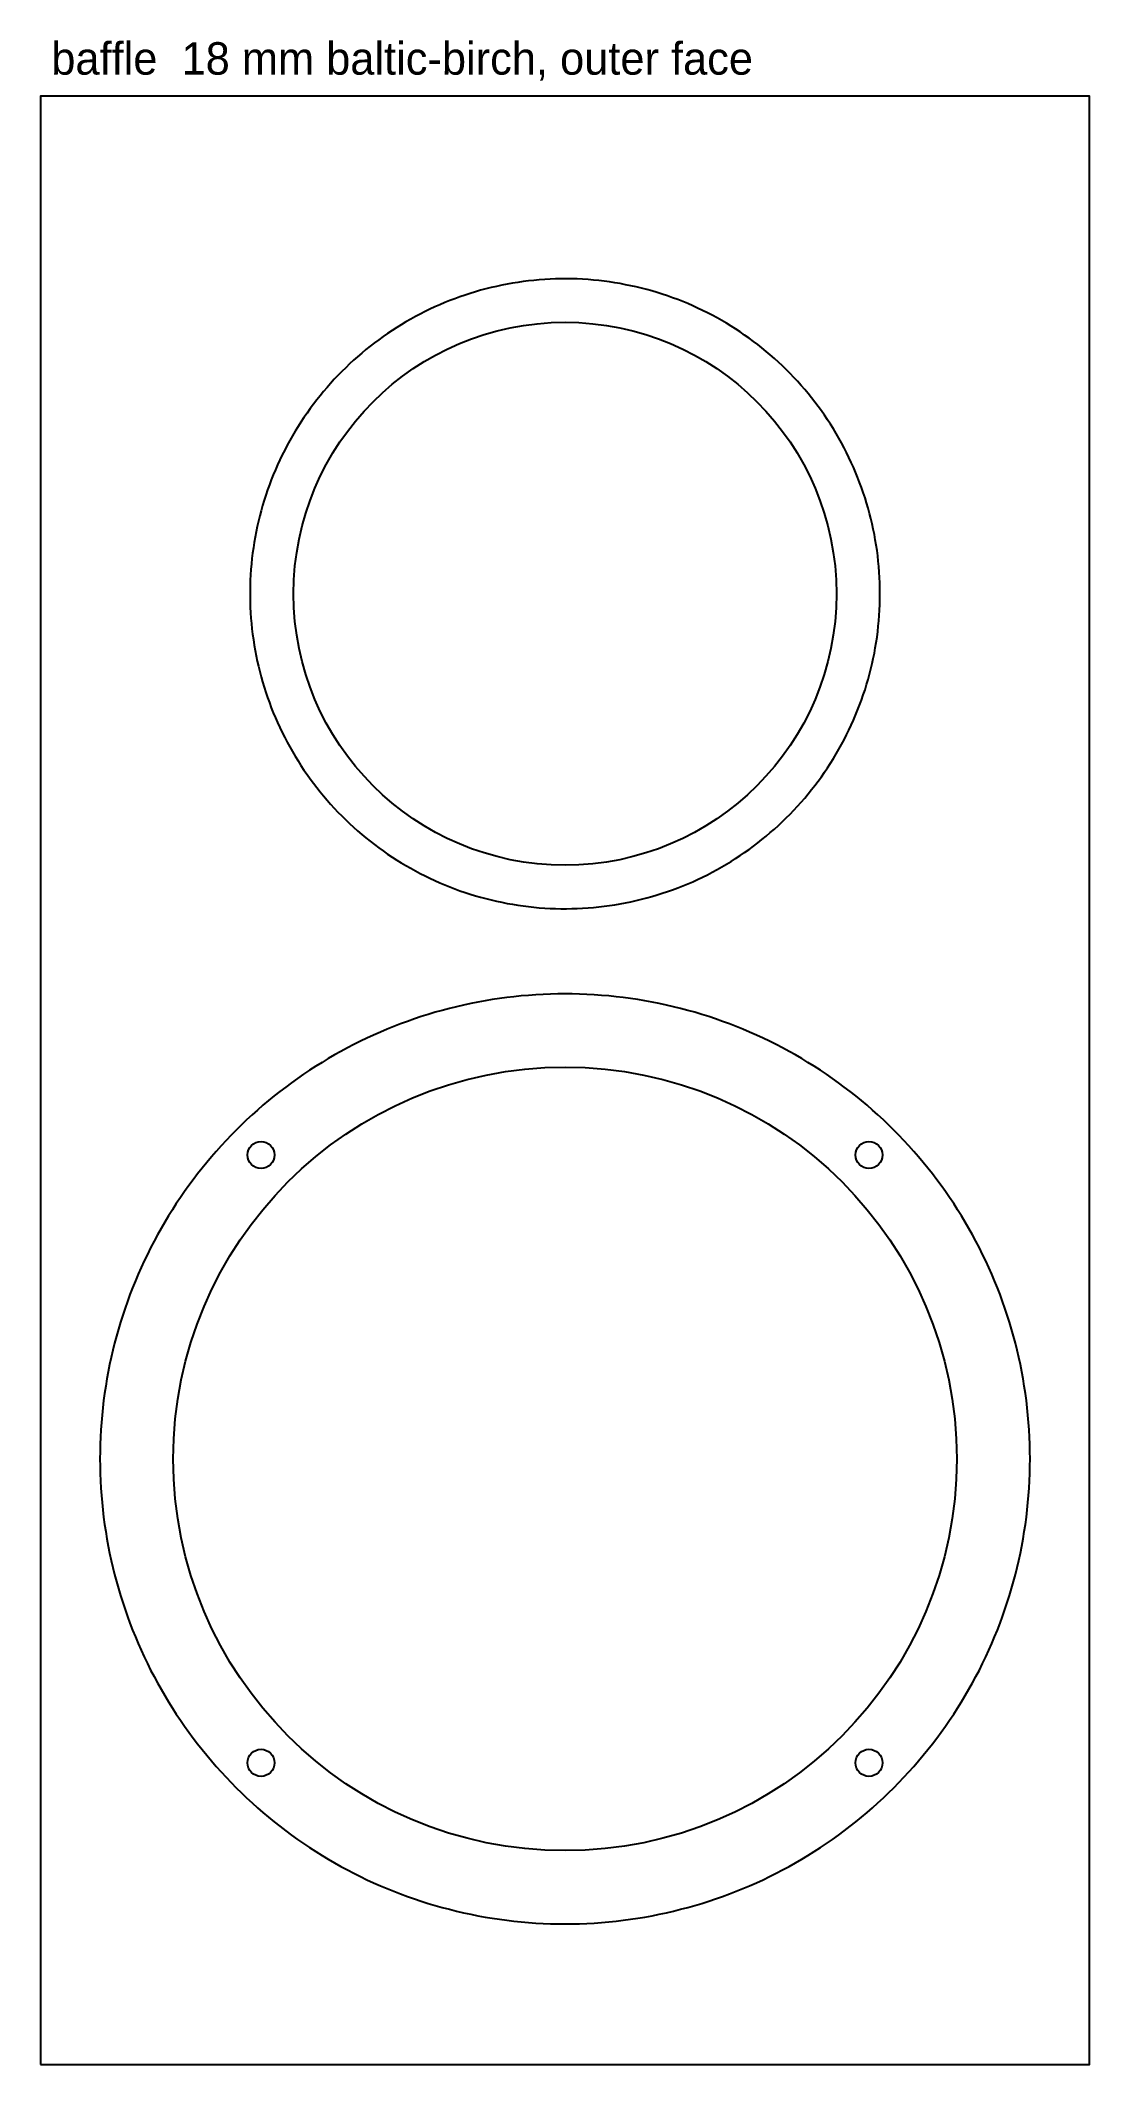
# Model space of a CAD drawing. Header units: millimetres. Extents: x 0 to 194, y 0 to 374.
import ezdxf

# ---------------------------------------------------------------- set-up
doc = ezdxf.new("R2010")
doc.units = ezdxf.units.MM
for name, color, linetype in [('CUT_INSIDE', 5, 'Continuous'), ('CUT_OUTSIDE', 1, 'Continuous'), ('NOTES', 7, 'Continuous'), ('POCKET_5MM', 3, 'Continuous'), ('POCKET_7.5MM', 3, 'Continuous')]:
    doc.layers.add(name, color=color, linetype=linetype)

msp = doc.modelspace()

# ---------------------------------------------------------------- linework, layer by layer
at = {"layer": 'CUT_INSIDE'}
for centre, radius in [((97, 272), 50.2), ((97, 112), 72.45), ((40.79, 168.21), 2.5), ((153.21, 168.21), 2.5), ((40.79, 55.79), 2.5), ((153.21, 55.79), 2.5)]:
    msp.add_circle(centre, radius, dxfattribs=at)
at = {"layer": 'CUT_OUTSIDE'}
msp.add_lwpolyline([(0, 0), (194, 0), (194, 364), (0, 364), (0, 0)], close=True, dxfattribs=at)
at = {"layer": 'POCKET_5MM'}
msp.add_lwpolyline([(155.25, 272), (155.24, 273), (155.22, 274.01), (155.17, 275.01), (155.11, 276.01), (155.03, 277.01), (154.94, 278.01), (154.83, 279), (154.7, 280), (154.55, 280.99), (154.39, 281.98), (154.21, 282.96), (154.01, 283.95), (153.8, 284.93), (153.57, 285.9), (153.32, 286.87), (153.05, 287.84), (152.77, 288.8), (152.48, 289.76), (152.16, 290.71), (151.83, 291.66), (151.49, 292.6), (151.12, 293.54), (150.74, 294.46), (150.35, 295.39), (149.94, 296.3), (149.51, 297.21), (149.07, 298.11), (148.61, 299), (148.14, 299.89), (147.65, 300.76), (147.15, 301.63), (146.63, 302.49), (146.1, 303.34), (145.55, 304.18), (144.99, 305.01), (144.42, 305.83), (143.83, 306.64), (143.23, 307.44), (142.61, 308.23), (141.98, 309.01), (141.33, 309.78), (140.68, 310.54), (140.01, 311.29), (139.32, 312.02), (138.63, 312.74), (137.92, 313.45), (137.2, 314.15), (136.47, 314.84), (135.73, 315.51), (134.97, 316.17), (134.21, 316.82), (133.43, 317.45), (132.64, 318.07), (131.84, 318.68), (131.04, 319.27), (130.22, 319.85), (129.39, 320.42), (128.55, 320.97), (127.7, 321.5), (126.85, 322.02), (125.98, 322.53), (125.11, 323.02), (124.22, 323.5), (123.33, 323.96), (122.43, 324.4), (121.53, 324.83), (120.62, 325.25), (119.7, 325.65), (118.77, 326.03), (117.84, 326.4), (116.9, 326.75), (115.95, 327.08), (115, 327.4), (114.04, 327.7), (113.08, 327.99), (112.12, 328.25), (111.15, 328.51), (110.17, 328.74), (109.19, 328.96), (108.21, 329.16), (107.22, 329.35), (106.24, 329.51), (105.24, 329.66), (104.25, 329.8), (103.25, 329.91), (102.26, 330.01), (101.26, 330.09), (100.26, 330.16), (99.26, 330.21), (98.25, 330.24), (97.25, 330.25), (96.25, 330.25), (95.25, 330.22), (94.24, 330.18), (93.24, 330.13), (92.24, 330.06), (91.24, 329.96), (90.25, 329.86), (89.25, 329.73), (88.26, 329.59), (87.27, 329.43), (86.28, 329.26), (85.3, 329.06), (84.32, 328.85), (83.34, 328.63), (82.37, 328.38), (81.4, 328.12), (80.44, 327.85), (79.48, 327.55), (78.52, 327.24), (77.58, 326.92), (76.63, 326.57), (75.7, 326.21), (74.77, 325.84), (73.84, 325.45), (72.93, 325.04), (72.02, 324.62), (71.11, 324.18), (70.22, 323.73), (69.33, 323.26), (68.46, 322.78), (67.59, 322.28), (66.72, 321.76), (65.87, 321.24), (65.03, 320.69), (64.2, 320.14), (63.37, 319.56), (62.56, 318.98), (61.76, 318.38), (60.96, 317.76), (60.18, 317.14), (59.41, 316.5), (58.65, 315.84), (57.9, 315.18), (57.16, 314.5), (56.44, 313.8), (55.72, 313.1), (55.02, 312.38), (54.33, 311.66), (53.66, 310.91), (52.99, 310.16), (52.34, 309.4), (51.7, 308.63), (51.08, 307.84), (50.47, 307.04), (49.87, 306.24), (49.29, 305.42), (48.72, 304.6), (48.17, 303.76), (47.63, 302.92), (47.11, 302.06), (46.6, 301.2), (46.1, 300.33), (45.62, 299.45), (45.16, 298.56), (44.71, 297.66), (44.27, 296.76), (43.85, 295.84), (43.45, 294.93), (43.06, 294), (42.69, 293.07), (42.34, 292.13), (42, 291.19), (41.68, 290.24), (41.37, 289.28), (41.08, 288.32), (40.81, 287.36), (40.56, 286.39), (40.32, 285.42), (40.09, 284.44), (39.89, 283.46), (39.7, 282.47), (39.53, 281.48), (39.37, 280.49), (39.23, 279.5), (39.11, 278.5), (39.01, 277.51), (38.92, 276.51), (38.86, 275.51), (38.8, 274.51), (38.77, 273.5), (38.75, 272.5), (38.75, 271.5), (38.77, 270.5), (38.8, 269.49), (38.86, 268.49), (38.92, 267.49), (39.01, 266.49), (39.11, 265.5), (39.23, 264.5), (39.37, 263.51), (39.53, 262.52), (39.7, 261.53), (39.89, 260.54), (40.09, 259.56), (40.32, 258.58), (40.56, 257.61), (40.81, 256.64), (41.08, 255.68), (41.37, 254.72), (41.68, 253.76), (42, 252.81), (42.34, 251.87), (42.69, 250.93), (43.06, 250), (43.45, 249.07), (43.85, 248.16), (44.27, 247.24), (44.71, 246.34), (45.16, 245.44), (45.62, 244.55), (46.1, 243.67), (46.6, 242.8), (47.11, 241.94), (47.63, 241.08), (48.17, 240.24), (48.72, 239.4), (49.29, 238.58), (49.87, 237.76), (50.47, 236.96), (51.08, 236.16), (51.7, 235.37), (52.34, 234.6), (52.99, 233.84), (53.66, 233.09), (54.33, 232.34), (55.02, 231.62), (55.72, 230.9), (56.44, 230.2), (57.16, 229.5), (57.9, 228.82), (58.65, 228.16), (59.41, 227.5), (60.18, 226.86), (60.96, 226.24), (61.76, 225.62), (62.56, 225.02), (63.37, 224.44), (64.2, 223.86), (65.03, 223.31), (65.87, 222.76), (66.72, 222.24), (67.59, 221.72), (68.46, 221.22), (69.33, 220.74), (70.22, 220.27), (71.11, 219.82), (72.02, 219.38), (72.93, 218.96), (73.84, 218.55), (74.77, 218.16), (75.7, 217.79), (76.63, 217.43), (77.58, 217.08), (78.52, 216.76), (79.48, 216.45), (80.44, 216.15), (81.4, 215.88), (82.37, 215.62), (83.34, 215.37), (84.32, 215.15), (85.3, 214.94), (86.28, 214.74), (87.27, 214.57), (88.26, 214.41), (89.25, 214.27), (90.25, 214.14), (91.24, 214.04), (92.24, 213.94), (93.24, 213.87), (94.24, 213.82), (95.25, 213.78), (96.25, 213.75), (97.25, 213.75), (98.25, 213.76), (99.26, 213.79), (100.26, 213.84), (101.26, 213.91), (102.26, 213.99), (103.25, 214.09), (104.25, 214.2), (105.24, 214.34), (106.24, 214.49), (107.22, 214.65), (108.21, 214.84), (109.19, 215.04), (110.17, 215.26), (111.15, 215.49), (112.12, 215.75), (113.08, 216.01), (114.04, 216.3), (115, 216.6), (115.95, 216.92), (116.9, 217.25), (117.84, 217.6), (118.77, 217.97), (119.7, 218.35), (120.62, 218.75), (121.53, 219.17), (122.43, 219.6), (123.33, 220.04), (124.22, 220.5), (125.11, 220.98), (125.98, 221.47), (126.85, 221.98), (127.7, 222.5), (128.55, 223.03), (129.39, 223.58), (130.22, 224.15), (131.04, 224.73), (131.84, 225.32), (132.64, 225.93), (133.43, 226.55), (134.21, 227.18), (134.97, 227.83), (135.73, 228.49), (136.47, 229.16), (137.2, 229.85), (137.92, 230.55), (138.63, 231.26), (139.32, 231.98), (140.01, 232.71), (140.68, 233.46), (141.33, 234.22), (141.98, 234.99), (142.61, 235.77), (143.23, 236.56), (143.83, 237.36), (144.42, 238.17), (144.99, 238.99), (145.55, 239.82), (146.1, 240.66), (146.63, 241.51), (147.15, 242.37), (147.65, 243.24), (148.14, 244.11), (148.61, 245), (149.07, 245.89), (149.51, 246.79), (149.94, 247.7), (150.35, 248.61), (150.74, 249.54), (151.12, 250.46), (151.49, 251.4), (151.83, 252.34), (152.16, 253.29), (152.48, 254.24), (152.77, 255.2), (153.05, 256.16), (153.32, 257.13), (153.57, 258.1), (153.8, 259.07), (154.01, 260.05), (154.21, 261.04), (154.39, 262.02), (154.55, 263.01), (154.7, 264), (154.83, 265), (154.94, 265.99), (155.03, 266.99), (155.11, 267.99), (155.17, 268.99), (155.22, 269.99), (155.24, 271), (155.25, 272)], close=True, dxfattribs=at)
at = {"layer": 'POCKET_7.5MM'}
msp.add_lwpolyline([(183, 112), (182.99, 113.35), (182.96, 114.7), (182.9, 116.05), (182.83, 117.4), (182.73, 118.75), (182.62, 120.09), (182.48, 121.44), (182.32, 122.78), (182.14, 124.12), (181.94, 125.45), (181.72, 126.79), (181.48, 128.11), (181.21, 129.44), (180.93, 130.76), (180.62, 132.08), (180.3, 133.39), (179.95, 134.69), (179.59, 135.99), (179.2, 137.29), (178.79, 138.58), (178.36, 139.86), (177.92, 141.13), (177.45, 142.4), (176.96, 143.66), (176.45, 144.91), (175.93, 146.15), (175.38, 147.39), (174.82, 148.62), (174.23, 149.83), (173.63, 151.04), (173, 152.24), (172.36, 153.43), (171.7, 154.61), (171.02, 155.78), (170.33, 156.93), (169.61, 158.08), (168.88, 159.22), (168.13, 160.34), (167.36, 161.45), (166.58, 162.55), (165.77, 163.64), (164.95, 164.71), (164.12, 165.77), (163.26, 166.82), (162.39, 167.85), (161.51, 168.87), (160.61, 169.88), (159.69, 170.87), (158.76, 171.85), (157.81, 172.81), (156.85, 173.76), (155.87, 174.69), (154.88, 175.61), (153.87, 176.51), (152.85, 177.39), (151.82, 178.26), (150.77, 179.12), (149.71, 179.95), (148.64, 180.77), (147.55, 181.58), (146.45, 182.36), (145.34, 183.13), (144.22, 183.88), (143.08, 184.61), (141.93, 185.33), (140.78, 186.02), (139.61, 186.7), (138.43, 187.36), (137.24, 188), (136.04, 188.63), (134.83, 189.23), (133.62, 189.82), (132.39, 190.38), (131.15, 190.93), (129.91, 191.45), (128.66, 191.96), (127.4, 192.45), (126.13, 192.92), (124.86, 193.36), (123.58, 193.79), (122.29, 194.2), (120.99, 194.59), (119.69, 194.95), (118.39, 195.3), (117.08, 195.62), (115.76, 195.93), (114.44, 196.21), (113.11, 196.48), (111.79, 196.72), (110.45, 196.94), (109.12, 197.14), (107.78, 197.32), (106.44, 197.48), (105.09, 197.62), (103.75, 197.73), (102.4, 197.83), (101.05, 197.9), (99.7, 197.96), (98.35, 197.99), (97, 198), (95.65, 197.99), (94.3, 197.96), (92.95, 197.9), (91.6, 197.83), (90.25, 197.73), (88.91, 197.62), (87.56, 197.48), (86.22, 197.32), (84.88, 197.14), (83.55, 196.94), (82.21, 196.72), (80.89, 196.48), (79.56, 196.21), (78.24, 195.93), (76.92, 195.62), (75.61, 195.3), (74.31, 194.95), (73.01, 194.59), (71.71, 194.2), (70.42, 193.79), (69.14, 193.36), (67.87, 192.92), (66.6, 192.45), (65.34, 191.96), (64.09, 191.45), (62.85, 190.93), (61.61, 190.38), (60.38, 189.82), (59.17, 189.23), (57.96, 188.63), (56.76, 188), (55.57, 187.36), (54.39, 186.7), (53.22, 186.02), (52.07, 185.33), (50.92, 184.61), (49.78, 183.88), (48.66, 183.13), (47.55, 182.36), (46.45, 181.58), (45.36, 180.77), (44.29, 179.95), (43.23, 179.12), (42.18, 178.26), (41.15, 177.39), (40.13, 176.51), (39.12, 175.61), (38.13, 174.69), (37.15, 173.76), (36.19, 172.81), (35.24, 171.85), (34.31, 170.87), (33.39, 169.88), (32.49, 168.87), (31.61, 167.85), (30.74, 166.82), (29.88, 165.77), (29.05, 164.71), (28.23, 163.64), (27.42, 162.55), (26.64, 161.45), (25.87, 160.34), (25.12, 159.22), (24.39, 158.08), (23.67, 156.93), (22.98, 155.78), (22.3, 154.61), (21.64, 153.43), (21, 152.24), (20.37, 151.04), (19.77, 149.83), (19.18, 148.62), (18.62, 147.39), (18.07, 146.15), (17.55, 144.91), (17.04, 143.66), (16.55, 142.4), (16.08, 141.13), (15.64, 139.86), (15.21, 138.58), (14.8, 137.29), (14.41, 135.99), (14.05, 134.69), (13.7, 133.39), (13.38, 132.08), (13.07, 130.76), (12.79, 129.44), (12.52, 128.11), (12.28, 126.79), (12.06, 125.45), (11.86, 124.12), (11.68, 122.78), (11.52, 121.44), (11.38, 120.09), (11.27, 118.75), (11.17, 117.4), (11.1, 116.05), (11.04, 114.7), (11.01, 113.35), (11, 112), (11.01, 110.65), (11.04, 109.3), (11.1, 107.95), (11.17, 106.6), (11.27, 105.25), (11.38, 103.91), (11.52, 102.56), (11.68, 101.22), (11.86, 99.88), (12.06, 98.55), (12.28, 97.21), (12.52, 95.89), (12.79, 94.56), (13.07, 93.24), (13.38, 91.92), (13.7, 90.61), (14.05, 89.31), (14.41, 88.01), (14.8, 86.71), (15.21, 85.42), (15.64, 84.14), (16.08, 82.87), (16.55, 81.6), (17.04, 80.34), (17.55, 79.09), (18.07, 77.85), (18.62, 76.61), (19.18, 75.38), (19.77, 74.17), (20.37, 72.96), (21, 71.76), (21.64, 70.57), (22.3, 69.39), (22.98, 68.22), (23.67, 67.07), (24.39, 65.92), (25.12, 64.78), (25.87, 63.66), (26.64, 62.55), (27.42, 61.45), (28.23, 60.36), (29.05, 59.29), (29.88, 58.23), (30.74, 57.18), (31.61, 56.15), (32.49, 55.13), (33.39, 54.12), (34.31, 53.13), (35.24, 52.15), (36.19, 51.19), (37.15, 50.24), (38.13, 49.31), (39.12, 48.39), (40.13, 47.49), (41.15, 46.61), (42.18, 45.74), (43.23, 44.88), (44.29, 44.05), (45.36, 43.23), (46.45, 42.42), (47.55, 41.64), (48.66, 40.87), (49.78, 40.12), (50.92, 39.39), (52.07, 38.67), (53.22, 37.98), (54.39, 37.3), (55.57, 36.64), (56.76, 36), (57.96, 35.37), (59.17, 34.77), (60.38, 34.18), (61.61, 33.62), (62.85, 33.07), (64.09, 32.55), (65.34, 32.04), (66.6, 31.55), (67.87, 31.08), (69.14, 30.64), (70.42, 30.21), (71.71, 29.8), (73.01, 29.41), (74.31, 29.05), (75.61, 28.7), (76.92, 28.38), (78.24, 28.07), (79.56, 27.79), (80.89, 27.52), (82.21, 27.28), (83.55, 27.06), (84.88, 26.86), (86.22, 26.68), (87.56, 26.52), (88.91, 26.38), (90.25, 26.27), (91.6, 26.17), (92.95, 26.1), (94.3, 26.04), (95.65, 26.01), (97, 26), (98.35, 26.01), (99.7, 26.04), (101.05, 26.1), (102.4, 26.17), (103.75, 26.27), (105.09, 26.38), (106.44, 26.52), (107.78, 26.68), (109.12, 26.86), (110.45, 27.06), (111.79, 27.28), (113.11, 27.52), (114.44, 27.79), (115.76, 28.07), (117.08, 28.38), (118.39, 28.7), (119.69, 29.05), (120.99, 29.41), (122.29, 29.8), (123.58, 30.21), (124.86, 30.64), (126.13, 31.08), (127.4, 31.55), (128.66, 32.04), (129.91, 32.55), (131.15, 33.07), (132.39, 33.62), (133.62, 34.18), (134.83, 34.77), (136.04, 35.37), (137.24, 36), (138.43, 36.64), (139.61, 37.3), (140.78, 37.98), (141.93, 38.67), (143.08, 39.39), (144.22, 40.12), (145.34, 40.87), (146.45, 41.64), (147.55, 42.42), (148.64, 43.23), (149.71, 44.05), (150.77, 44.88), (151.82, 45.74), (152.85, 46.61), (153.87, 47.49), (154.88, 48.39), (155.87, 49.31), (156.85, 50.24), (157.81, 51.19), (158.76, 52.15), (159.69, 53.13), (160.61, 54.12), (161.51, 55.13), (162.39, 56.15), (163.26, 57.18), (164.12, 58.23), (164.95, 59.29), (165.77, 60.36), (166.58, 61.45), (167.36, 62.55), (168.13, 63.66), (168.88, 64.78), (169.61, 65.92), (170.33, 67.07), (171.02, 68.22), (171.7, 69.39), (172.36, 70.57), (173, 71.76), (173.63, 72.96), (174.23, 74.17), (174.82, 75.38), (175.38, 76.61), (175.93, 77.85), (176.45, 79.09), (176.96, 80.34), (177.45, 81.6), (177.92, 82.87), (178.36, 84.14), (178.79, 85.42), (179.2, 86.71), (179.59, 88.01), (179.95, 89.31), (180.3, 90.61), (180.62, 91.92), (180.93, 93.24), (181.21, 94.56), (181.48, 95.89), (181.72, 97.21), (181.94, 98.55), (182.14, 99.88), (182.32, 101.22), (182.48, 102.56), (182.62, 103.91), (182.73, 105.25), (182.83, 106.6), (182.9, 107.95), (182.96, 109.3), (182.99, 110.65), (183, 112)], close=True, dxfattribs=at)

# ---------------------------------------------------------------- texts
at = {"layer": 'NOTES'}
msp.add_text('baffle  18 mm baltic-birch, outer face', height=6, dxfattribs=at).set_placement((2, 368))

doc.saveas('drawing.dxf')
